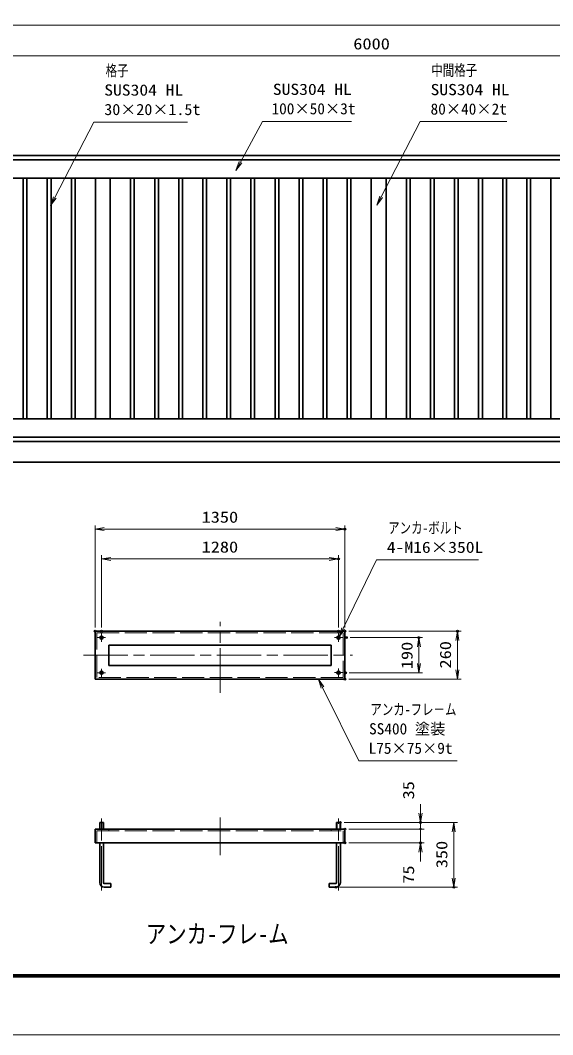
# Model space of a CAD drawing. Units: millimetres at full size, sheet at 1:20. Extents: x -5940 to 5940, y -4200 to 4200.
# Drawn here: x -2846 to 30, y -4200 to 1285 of the extents above; entities that cross this region are included whole.
import ezdxf
from ezdxf.enums import TextEntityAlignment as Align

# ---------------------------------------------------------------- set-up
doc = ezdxf.new("R2010")
doc.units = ezdxf.units.MM
doc.header["$LTSCALE"] = 20
doc.header["$PDMODE"] = 32
doc.header["$PDSIZE"] = 10
for name, pattern in [('DASHED', [7.5, 6, -1.5]), ('USER1', [18, 12, -1.5, 3, -1.5]), ('USER3', [9.525, 6.35, -3.175])]:
    doc.linetypes.add(name, pattern=pattern)
for name, color, linetype, lineweight in [('0-0_D-TTL', 7, 'Continuous', 18), ('0-1_軸線', 200, 'USER1', 15), ('0-2_寸法線', 4, 'Continuous', 18), ('0-3_0', 7, 'Continuous', 18), ('0-5_外形線', 7, 'Continuous', 35), ('0-6_隠れ線', 140, 'DASHED', 18), ('0-7_細線', 2, 'Continuous', 35), ('0-D_01', 4, 'USER3', 18)]:
    doc.layers.add(name, color=color, linetype=linetype, lineweight=lineweight)
doc.layers.add('0-4_Defpoints', color=7, linetype='Continuous')
doc.layers.add('0-E_AM_6', color=7, linetype='Continuous')
doc.styles.add('ＭＳ ゴシック', font='')
doc.styles.get('ＭＳ ゴシック').set_extended_font_data('MS Gothic')

# ---------------------------------------------------------------- blocks, each defined once
blk = doc.blocks.new('_Open')
at = {"layer": '0-3_0'}
blk.add_line((-20, 3.333), (0, 0), dxfattribs=at)
blk.add_lwpolyline([(-20, -3.333), (0, 0), (-20, 0)], dxfattribs=at)
blk = doc.blocks.new('_DOTSMALL')
at = {"layer": '0-3_0'}
for points in [[(0, 0), (-2.5, 0), (-2.48, 0.313)], [(0, 0), (-2.48, -0.313), (-2.5, 0)], [(0, 0), (-2.48, 0.313), (-2.421, 0.622)], [(0, 0), (-2.421, -0.622), (-2.48, -0.313)], [(0, 0), (-2.421, 0.622), (-2.324, 0.92)], [(0, 0), (-2.324, -0.92), (-2.421, -0.622)], [(0, 0), (-2.324, 0.92), (-2.191, 1.204)], [(0, 0), (-2.191, -1.204), (-2.324, -0.92)], [(0, 0), (-2.191, 1.204), (-2.023, 1.469)], [(0, 0), (-2.023, -1.469), (-2.191, -1.204)], [(0, 0), (-2.023, 1.469), (-1.822, 1.711)], [(0, 0), (-1.822, -1.711), (-2.023, -1.469)], [(0, 0), (-1.822, 1.711), (-1.594, 1.926)], [(0, 0), (-1.594, -1.926), (-1.822, -1.711)], [(0, 0), (-1.594, 1.926), (-1.34, 2.111)], [(0, 0), (-1.34, -2.111), (-1.594, -1.926)], [(0, 0), (-1.34, 2.111), (-1.064, 2.262)], [(0, 0), (-1.064, -2.262), (-1.34, -2.111)], [(0, 0), (-1.064, 2.262), (-0.773, 2.378)], [(0, 0), (-0.773, -2.378), (-1.064, -2.262)], [(0, 0), (-0.773, 2.378), (-0.468, 2.456)], [(0, 0), (-0.468, -2.456), (-0.773, -2.378)], [(0, 0), (-0.468, 2.456), (-0.157, 2.495)], [(0, 0), (-0.157, -2.495), (-0.468, -2.456)], [(0, 0), (-0.157, 2.495), (0.157, 2.495)], [(0, 0), (0.157, -2.495), (-0.157, -2.495)], [(0, 0), (0.157, 2.495), (0.468, 2.456)], [(0, 0), (0.468, 2.456), (0.773, 2.378)], [(0, 0), (0.773, 2.378), (1.064, 2.262)], [(0, 0), (1.064, 2.262), (1.34, 2.111)], [(0, 0), (1.34, 2.111), (1.594, 1.926)], [(0, 0), (1.594, 1.926), (1.822, 1.711)], [(0, 0), (1.822, 1.711), (2.023, 1.469)], [(0, 0), (2.023, 1.469), (2.191, 1.204)], [(0, 0), (2.191, 1.204), (2.324, 0.92)], [(0, 0), (2.324, 0.92), (2.421, 0.622)], [(0, 0), (2.421, 0.622), (2.48, 0.313)], [(0, 0), (2.48, 0.313), (2.5, 0)], [(0, 0), (0.468, -2.456), (0.157, -2.495)], [(0, 0), (0.773, -2.378), (0.468, -2.456)], [(0, 0), (1.064, -2.262), (0.773, -2.378)], [(0, 0), (1.34, -2.111), (1.064, -2.262)], [(0, 0), (1.594, -1.926), (1.34, -2.111)], [(0, 0), (1.822, -1.711), (1.594, -1.926)], [(0, 0), (2.023, -1.469), (1.822, -1.711)], [(0, 0), (2.191, -1.204), (2.023, -1.469)], [(0, 0), (2.324, -0.92), (2.191, -1.204)], [(0, 0), (2.421, -0.622), (2.324, -0.92)], [(0, 0), (2.48, -0.313), (2.421, -0.622)], [(0, 0), (2.5, 0), (2.48, -0.313)]]:
    blk.add_solid(points, dxfattribs=at)
blk = doc.blocks.new('S13')
at = {"layer": '0-2_寸法線'}
for points in [[(8883094.3, 2462671), (8873741.5, 2462671), (8869517.3, 2454528.5), (8869056.8, 2453640.9)], [(8869369.3, 2454605.3), (8869056.8, 2453640.9), (8869665.2, 2454451.8)]]:
    blk.add_lwpolyline(points, dxfattribs=at)
at = {"layer": '0-2_寸法線', "color": 254, "style": 'ＭＳ ゴシック'}
for s, width, p in [('中間格子', 0.75, (8874934.3, 2467267.9)), ('SUS304 HL', 1.15, (8874857.5, 2465167.9))]:
    blk.add_text(s, height=1212, dxfattribs=dict(at, width=width)).set_placement(p, align=Align.BOTTOM_LEFT)
blk.add_text('80×40×2t', height=1212, dxfattribs=at).set_placement((8874857.5, 2463067.9), align=Align.BOTTOM_LEFT)
blk = doc.blocks.new('S17')
at = {"layer": '0-2_寸法線'}
for points in [[(8866332.6, 2462701.5), (8856701.4, 2462701.5), (8854310.3, 2458280.6), (8853834.5, 2457401)], [(8854163.7, 2458359.9), (8853834.5, 2457401), (8854456.9, 2458201.3)]]:
    blk.add_lwpolyline(points, dxfattribs=at)
at = {"layer": '0-2_寸法線', "color": 254, "style": 'ＭＳ ゴシック', "width": 1.15}
blk.add_text('SUS304 HL', height=1212, dxfattribs=at).set_placement((8857817.4, 2465198.4), align=Align.BOTTOM_LEFT)
at = {"layer": '0-2_寸法線', "color": 254, "style": 'ＭＳ ゴシック'}
blk.add_text('100×50×3t', height=1212, dxfattribs=at).set_placement((8857673.4, 2463098.4), align=Align.BOTTOM_LEFT)
blk = doc.blocks.new('S18')
at = {"layer": '0-2_寸法線'}
for points in [[(8848600.2, 2462622.4), (8838489, 2462622.4), (8834264.8, 2454479.9), (8833804.3, 2453592.3)], [(8834116.9, 2454556.7), (8833804.3, 2453592.3), (8834412.8, 2454403.2)]]:
    blk.add_lwpolyline(points, dxfattribs=at)
at = {"layer": '0-2_寸法線', "color": 254, "style": 'ＭＳ ゴシック'}
for s, width, p in [('格子', 0.75, (8839749, 2467219.3)), ('SUS304 HL', 1.15, (8839605, 2465119.3)), ('30×20×1.5t', 1.05, (8839605, 2463019.3))]:
    blk.add_text(s, height=1212, dxfattribs=dict(at, width=width)).set_placement(p, align=Align.BOTTOM_LEFT)
blk = doc.blocks.new('S25')
at = {"layer": '0-2_寸法線'}
for points in [[(8880025.2, 2415279.4), (8869011.6, 2415279.4), (8865424.4, 2407878.5), (8864988.2, 2406978.6)], [(8865274.4, 2407951.2), (8864988.2, 2406978.6), (8865574.4, 2407805.8)]]:
    blk.add_lwpolyline(points, dxfattribs=at)
at = {"layer": '0-2_寸法線', "color": 254, "style": 'ＭＳ ゴシック'}
for s, width, p in [('アンカ-ボルト', 0.75, (8870271.6, 2417776.3)), ('4-M16×350L', 1.15, (8870127.6, 2415676.3))]:
    blk.add_text(s, height=1212, dxfattribs=dict(at, width=width)).set_placement(p, align=Align.BOTTOM_LEFT)
blk = doc.blocks.new('S26')
at = {"layer": '0-2_寸法線'}
for points in [[(8877734.6, 2393550.9), (8867095.4, 2393550.9), (8863190.1, 2401491.9), (8862748.8, 2402389.3)], [(8863339.6, 2401565.5), (8862748.8, 2402389.3), (8863040.5, 2401418.4)]]:
    blk.add_lwpolyline(points, dxfattribs=at)
at = {"layer": '0-2_寸法線', "color": 254, "style": 'ＭＳ ゴシック', "width": 0.75}
blk.add_text('アンカ-フレ－ム', height=1212, dxfattribs=at).set_placement((8868355.4, 2398147.7), align=Align.BOTTOM_LEFT)
at = {"layer": '0-2_寸法線', "color": 254, "style": 'ＭＳ ゴシック'}
for s, p in [('SS400 塗装', (8868211.4, 2396047.7)), ('L75×75×9t', (8868163.4, 2393947.7))]:
    blk.add_text(s, height=1212, dxfattribs=at).set_placement(p, align=Align.BOTTOM_LEFT)

msp = doc.modelspace()

# ---------------------------------------------------------------- linework, layer by layer
at = {"layer": '0-0_D-TTL'}
for points in [[(-5940, -4200), (5940, -4200), (5940, 4200), (-5940, 4200)], [(-5558.14, 3889.71), (5558.14, 3889.71), (5558.14, -3888.86), (-5558.14, -3888.86)], [(-5554.61, 3886.18), (5554.61, 3886.18), (5554.61, -3885.32), (-5554.61, -3885.32)], [(-5551.07, 3882.64), (5551.07, 3882.64), (5551.07, -3881.79), (-5551.07, -3881.79)], [(-5547.54, 3879.11), (5547.54, 3879.11), (5547.54, -3878.25), (-5547.54, -3878.25)], [(-5544, 3875.57), (5544, 3875.57), (5544, -3874.71), (-5544, -3874.71)]]:
    msp.add_lwpolyline(points, close=True, dxfattribs=at)
at = {"layer": '0-1_軸線'}
for p, q in [((-1766.82, -2350.89), (-1766.82, -1968.13)), ((-2406.82, -2052.99), (-2428.8, -2052.99)), ((-2406.82, -2052.99), (-2406.82, -2031.02)), ((-2406.82, -2052.99), (-2384.84, -2052.99)), ((-2406.82, -2052.99), (-2406.82, -2074.97)), ((-1126.82, -2052.99), (-1148.8, -2052.99)), ((-1126.82, -2052.99), (-1126.82, -2031.02)), ((-1126.82, -2052.99), (-1104.84, -2052.99)), ((-1126.82, -2052.99), (-1126.82, -2074.97)), ((-2504.4, -2147.99), (-1050.68, -2147.99)), ((-2406.82, -2242.99), (-2428.8, -2242.99)), ((-2406.82, -2242.99), (-2406.82, -2221.02)), ((-2406.82, -2242.99), (-2384.84, -2242.99)), ((-2406.82, -2242.99), (-2406.82, -2264.97)), ((-1126.26, -2242.44), (-1148.24, -2242.44)), ((-1126.26, -2242.44), (-1126.26, -2220.46)), ((-1126.26, -2242.44), (-1104.29, -2242.44)), ((-1126.26, -2242.44), (-1126.26, -2264.41)), ((-2406.82, -3419.78), (-2406.82, -3030.37)), ((-2406.82, -3087.94), (-2406.82, -3058.25)), ((-1766.82, -3025.57), (-1766.82, -3230.16)), ((-1126.82, -3419.78), (-1126.82, -3030.37))]:
    msp.add_line(p, q, dxfattribs=at)
at = {"layer": '0-2_寸法線'}
for p, q in [((-3949.75, 1257.89), (3250.25, 1257.89)), ((-3949.75, 1092.57), (2050.25, 1092.57)), ((-2441.82, -1997.99), (-2441.82, -1446.26)), ((-2441.82, -1466.26), (-1091.82, -1466.26)), ((-1091.82, -1997.99), (-1091.82, -1446.26)), ((-2406.82, -1997.99), (-2406.82, -1607.88)), ((-2406.82, -1627.88), (-1126.82, -1627.88)), ((-1126.82, -1997.99), (-1126.82, -1607.88)), ((-1071.82, -2017.99), (-464.38, -2017.99)), ((-484.38, -2277.99), (-484.38, -2017.99)), ((-1064.38, -2052.99), (-672.17, -2052.99)), ((-692.17, -2242.99), (-692.17, -2052.99)), ((-1069.19, -2242.99), (-672.17, -2242.99)), ((-1071.82, -2277.99), (-464.38, -2277.99)), ((-683.84, -3002.94), (-683.84, -2952.94)), ((-1096.82, -3052.94), (-663.84, -3052.94)), ((-1096.82, -3052.94), (-484.23, -3052.94)), ((-683.84, -3087.94), (-683.84, -3052.94)), ((-504.23, -3052.94), (-504.23, -3402.94)), ((-1071.82, -3087.94), (-663.84, -3087.94)), ((-1071.82, -3087.94), (-663.84, -3087.94)), ((-683.84, -3087.94), (-683.84, -3162.94)), ((-1071.82, -3162.94), (-663.84, -3162.94)), ((-683.84, -3212.94), (-683.84, -3262.94)), ((-1121.82, -3402.94), (-484.23, -3402.94))]:
    msp.add_line(p, q, dxfattribs=at)
at = {"layer": '0-4_Defpoints'}
for p in [(-1091.82, -1466.26), (-1126.82, -1627.88), (-2441.82, -2017.99), (-2406.82, -2017.99), (-1126.82, -2017.99), (-1091.82, -2017.99), (-1091.82, -2017.99), (-484.38, -2017.99), (-1084.38, -2052.99), (-692.17, -2052.99), (-1089.19, -2242.99), (-1091.82, -2277.99), (-1116.82, -3052.94), (-683.84, -3052.94), (-1091.82, -3087.94), (-1091.82, -3162.94), (-683.84, -3162.94), (-1141.82, -3402.94), (-504.23, -3402.94)]:
    msp.add_point(p, dxfattribs=at)
at = {"layer": '0-5_外形線'}
for p, q in [((2050.25, 553.2), (-3949.75, 553.2)), ((-3949.75, 530.7), (2050.25, 530.7)), ((-3849.75, 430.7), (2050.25, 430.7)), ((-2829.75, -869.3), (-2829.75, 430.7)), ((-2809.75, -869.3), (-2809.75, 430.7)), ((-2699.75, -869.3), (-2699.75, 430.7)), ((-2679.75, -869.3), (-2679.75, 430.7)), ((-2569.75, -869.3), (-2569.75, 430.7)), ((-2549.75, -869.3), (-2549.75, 430.7)), ((-2439.75, 430.7), (-2439.75, -869.3)), ((-2439.75, -869.3), (-2439.75, 430.7)), ((-2359.75, -869.3), (-2359.75, 430.7)), ((-2249.75, -869.3), (-2249.75, 430.7)), ((-2229.75, -869.3), (-2229.75, 430.7)), ((-2119.75, -869.3), (-2119.75, 430.7)), ((-2099.75, -869.3), (-2099.75, 430.7)), ((-1989.75, -869.3), (-1989.75, 430.7)), ((-1969.75, -869.3), (-1969.75, 430.7)), ((-1859.75, -869.3), (-1859.75, 430.7)), ((-1839.75, -869.3), (-1839.75, 430.7)), ((-1729.75, -869.3), (-1729.75, 430.7)), ((-1709.75, -869.3), (-1709.75, 430.7)), ((-1599.75, -869.3), (-1599.75, 430.7)), ((-1579.75, -869.3), (-1579.75, 430.7)), ((-1469.75, -869.3), (-1469.75, 430.7)), ((-1449.75, -869.3), (-1449.75, 430.7)), ((-1339.75, -869.3), (-1339.75, 430.7)), ((-1319.75, -869.3), (-1319.75, 430.7)), ((-1209.75, -869.3), (-1209.75, 430.7)), ((-1189.75, -869.3), (-1189.75, 430.7)), ((-1079.75, -869.3), (-1079.75, 430.7)), ((-1059.75, -869.3), (-1059.75, 430.7)), ((-949.75, -869.3), (-949.75, 430.7)), ((-869.75, -869.3), (-869.75, 430.7)), ((-759.75, -869.3), (-759.75, 430.7)), ((-739.75, -869.3), (-739.75, 430.7)), ((-629.75, -869.3), (-629.75, 430.7)), ((-609.75, -869.3), (-609.75, 430.7)), ((-499.75, -869.3), (-499.75, 430.7)), ((-479.75, -869.3), (-479.75, 430.7)), ((-369.75, -869.3), (-369.75, 430.7)), ((-349.75, -869.3), (-349.75, 430.7)), ((-239.75, -869.3), (-239.75, 430.7)), ((-219.75, -869.3), (-219.75, 430.7)), ((-109.75, -869.3), (-109.75, 430.7)), ((-89.75, -869.3), (-89.75, 430.7)), ((20.25, -869.3), (20.25, 430.7)), ((2050.25, -869.3), (-3849.75, -869.3)), ((-3949.75, -969.3), (2050.25, -969.3)), ((-3849.75, -991.8), (2050.25, -991.8)), ((-4358.17, -1104.3), (3450.25, -1104.3)), ((-2441.82, -2277.99), (-2441.82, -2017.99)), ((-2441.82, -2017.99), (-1091.82, -2017.99)), ((-1091.82, -2277.99), (-1091.82, -2017.99)), ((-2366.82, -2092.99), (-1166.82, -2092.99)), ((-2366.82, -2202.99), (-2366.82, -2092.99)), ((-1166.82, -2202.99), (-1166.82, -2092.99)), ((-2366.82, -2202.99), (-1166.82, -2202.99)), ((-2441.82, -2277.99), (-1091.82, -2277.99)), ((-2396.82, -3052.94), (-2416.82, -3052.94)), ((-2416.82, -3052.94), (-2416.82, -3087.94)), ((-2396.82, -3087.94), (-2396.82, -3052.94)), ((-1136.82, -3052.94), (-1116.82, -3052.94)), ((-1136.82, -3087.94), (-1136.82, -3052.94)), ((-1116.82, -3052.94), (-1116.82, -3087.94)), ((-2441.82, -3087.94), (-1091.82, -3087.94)), ((-2441.82, -3162.94), (-2441.82, -3087.94)), ((-1091.82, -3087.94), (-1091.82, -3162.94)), ((-2441.82, -3162.94), (-1091.82, -3162.94)), ((-2416.82, -3162.94), (-2416.82, -3377.94)), ((-2396.82, -3377.94), (-2396.82, -3162.94)), ((-1136.82, -3377.94), (-1136.82, -3162.94)), ((-1116.82, -3162.94), (-1116.82, -3377.94)), ((-2356.82, -3382.94), (-2391.82, -3382.94)), ((-2356.82, -3402.94), (-2356.82, -3382.94)), ((-1176.82, -3402.94), (-1176.82, -3382.94)), ((-1176.82, -3382.94), (-1141.82, -3382.94)), ((-2391.82, -3402.94), (-2356.82, -3402.94)), ((-1141.82, -3402.94), (-1176.82, -3402.94))]:
    msp.add_line(p, q, dxfattribs=at)
for centre in [(-2406.82, -2052.99), (-1126.82, -2052.99), (-2406.82, -2242.99), (-1126.82, -2242.99)]:
    msp.add_circle(centre, 8.5, dxfattribs=at)
for centre, radius, start, end in [((-2391.82, -3377.94), 25, 180, 270), ((-2391.82, -3377.94), 5, 180, 270), ((-1141.82, -3377.94), 5, 270, 0), ((-1141.82, -3377.94), 25, 270, 0)]:
    msp.add_arc(centre, radius, start, end, dxfattribs=at)
at = {"layer": '0-6_隠れ線'}
msp.add_line((-1101.82, -3162.94), (-1101.82, -3097.94), dxfattribs=at)
msp.add_lwpolyline([(-1101.82, -2267.99), (-2431.82, -2267.99), (-2431.82, -2027.99), (-1101.82, -2027.99)], close=True, dxfattribs=at)
msp.add_lwpolyline([(-2431.82, -3162.94), (-2431.82, -3097.94), (-1101.82, -3097.94)], dxfattribs=at)
at = {"layer": '0-7_細線'}
for p, q in [((-2415.82, -3087.94), (-2415.82, -3052.94)), ((-2397.82, -3087.94), (-2397.82, -3052.94)), ((-1135.82, -3087.94), (-1135.82, -3052.94)), ((-1117.82, -3087.94), (-1117.82, -3052.94))]:
    msp.add_line(p, q, dxfattribs=at)
at = {"layer": '0-D_01'}
for p, q in [((-2366.82, -3097.94), (-2366.82, -3087.94)), ((-1166.82, -3097.94), (-1166.82, -3087.94))]:
    msp.add_line(p, q, dxfattribs=at)
at = {"layer": '0-D_01', "linetype": 'Continuous'}
msp.add_line((-1136.82, -3087.94), (-1116.82, -3087.94), dxfattribs=at)

# ---------------------------------------------------------------- block references
at = {"layer": '0-2_寸法線'}
for name, p, xscale, yscale in [('S18', (-444372.3, -122396.89), 0.05, 0.05), ('S13', (-444372.3, -122396.89), 0.05, 0.05), ('S17', (-444372.3, -122396.89), 0.05, 0.05), ('S25', (-444372.3, -122396.89), 0.05, 0.05), ('_Open', (-1091.82, -1466.26), 2.5, 2.5), ('_Open', (-1126.82, -1627.88), 2.5, 2.5), ('S26', (-444372.3, -122396.89), 0.05, 0.05)]:
    msp.add_blockref(name, p, dxfattribs=dict(at, xscale=xscale, yscale=yscale))
at = {"layer": '0-2_寸法線', "xscale": 2.5, "yscale": 2.5}
for name, p, rotation in [('_Open', (-2441.82, -1466.26), 180), ('_Open', (-2406.82, -1627.88), 180), ('_Open', (-484.38, -2017.99), 90), ('_Open', (-692.17, -2052.99), 90), ('_Open', (-692.17, -2242.99), 270), ('_Open', (-484.38, -2277.99), 270), ('_Open', (-683.84, -3052.94), 270), ('_Open', (-504.23, -3052.94), 90), ('_DOTSMALL', (-683.84, -3087.94), 270), ('_DOTSMALL', (-683.84, -3087.94), 90), ('_Open', (-683.84, -3162.94), 90), ('_Open', (-504.23, -3402.94), 270)]:
    msp.add_blockref(name, p, dxfattribs=dict(at, rotation=rotation))

# ---------------------------------------------------------------- texts
at = {"layer": '0-2_寸法線', "color": 254, "style": 'ＭＳ ゴシック', "width": 1.2}
for s, p in [('6000', (-1046.95, 1108.91)), ('1350', (-1866.42, -1449.92)), ('1280', (-1866.42, -1611.54))]:
    msp.add_text(s, height=60.56, dxfattribs=at).set_placement(p, align=Align.BOTTOM_LEFT)
for s, p in [('190', (-708.51, -2223.59)), ('260', (-500.72, -2219.99)), ('35', (-700.18, -2927.62)), ('350', (-520.57, -3299.94)), ('75', (-700.18, -3383.75))]:
    msp.add_text(s, height=60.56, rotation=90, dxfattribs=at).set_placement(p, align=Align.BOTTOM_LEFT)
at = {"layer": '0-E_AM_6', "style": 'ＭＳ ゴシック', "width": 0.8}
msp.add_text('アンカ-フレ-ム', height=101, dxfattribs=at).set_placement((-2167.65, -3735.91), align=Align.BOTTOM_LEFT)

doc.saveas('drawing.dxf')
